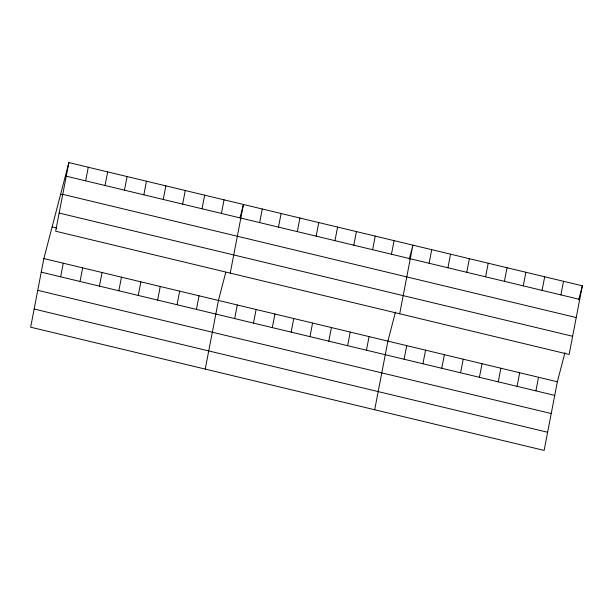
<?xml version="1.0" encoding="UTF-8"?>
<svg xmlns="http://www.w3.org/2000/svg" width="613" height="613" viewBox="0 0 613 613"><rect width="100%" height="100%" fill="white"/><g stroke="black" fill="none" stroke-linecap="round" stroke-linejoin="round"><path stroke-width="0.92" d="M68.871 162.583L55.653 231.216L569.132 354.444L582.35 285.811L68.871 162.583L43.868 258.556L30.65 327.189L544.129 450.417L557.347 381.784L564.91 352.751M60.649 276.815L63.262 263.215M85.651 180.843L88.272 167.242M80.042 281.474L82.663 267.866M105.045 185.494L107.666 171.893M99.444 286.125L102.064 272.524M124.447 190.153L127.067 176.552M118.838 290.784L121.458 277.183M143.848 194.804L146.461 181.203M138.239 295.435L140.86 281.834M163.242 199.463L165.862 185.862M157.633 300.094L160.254 286.493M182.643 204.114L185.264 190.513M177.034 304.745L179.655 291.144M202.037 208.772L204.658 195.172M196.428 309.404L199.049 295.803M221.439 213.424L224.059 199.823M205.232 369.087L218.45 300.454L225.783 272.302M230.235 273.114L243.453 204.481L240.02 217.676M234.656 318.576L237.277 304.975M259.659 222.596L262.28 208.995M253.483 323.097L256.104 309.488M278.494 227.116L281.106 213.516M272.31 327.61L274.93 314.009M297.32 231.637L299.941 218.036M291.137 332.131L293.757 318.53M316.147 236.151L318.768 222.55M309.971 336.652L312.584 323.043M334.974 240.671L337.594 227.071M328.798 341.165L331.411 327.564M353.801 245.192L356.421 231.591M347.625 345.686L350.245 332.085M372.627 249.706L375.248 236.105M366.451 350.199L369.072 336.598M391.454 254.226L394.075 240.625M374.681 409.752L387.899 341.119L395.462 312.086M399.684 313.779L412.901 245.146L409.231 259.222M404.105 359.241L406.725 345.64M429.108 263.261L431.728 249.66M422.932 363.754L425.552 350.153M447.934 267.781L450.555 254.18M441.758 368.275L444.379 354.674M466.769 272.302L469.382 258.701M460.585 372.796L463.206 359.195M485.596 276.815L488.216 263.215M479.412 377.309L482.033 363.708M504.422 281.336L507.043 267.735M498.246 381.83L500.859 368.229M523.249 285.857L525.87 272.256M517.073 386.351L519.686 372.75M542.076 290.37L544.696 276.769M535.9 390.864L538.52 377.263M560.903 294.891L563.523 281.29M578.68 299.887L582.35 285.811M66.25 176.184L579.729 299.412M62.756 194.344L576.235 317.572M60.618 194.252L62.465 194.696M59.154 213.056L572.634 336.284M52.12 226.887L56.741 227.998M43.868 258.556L557.347 381.784M41.247 272.157L554.727 395.385M37.753 290.324L551.225 413.545M34.144 309.029L547.624 432.257"/></g></svg>
